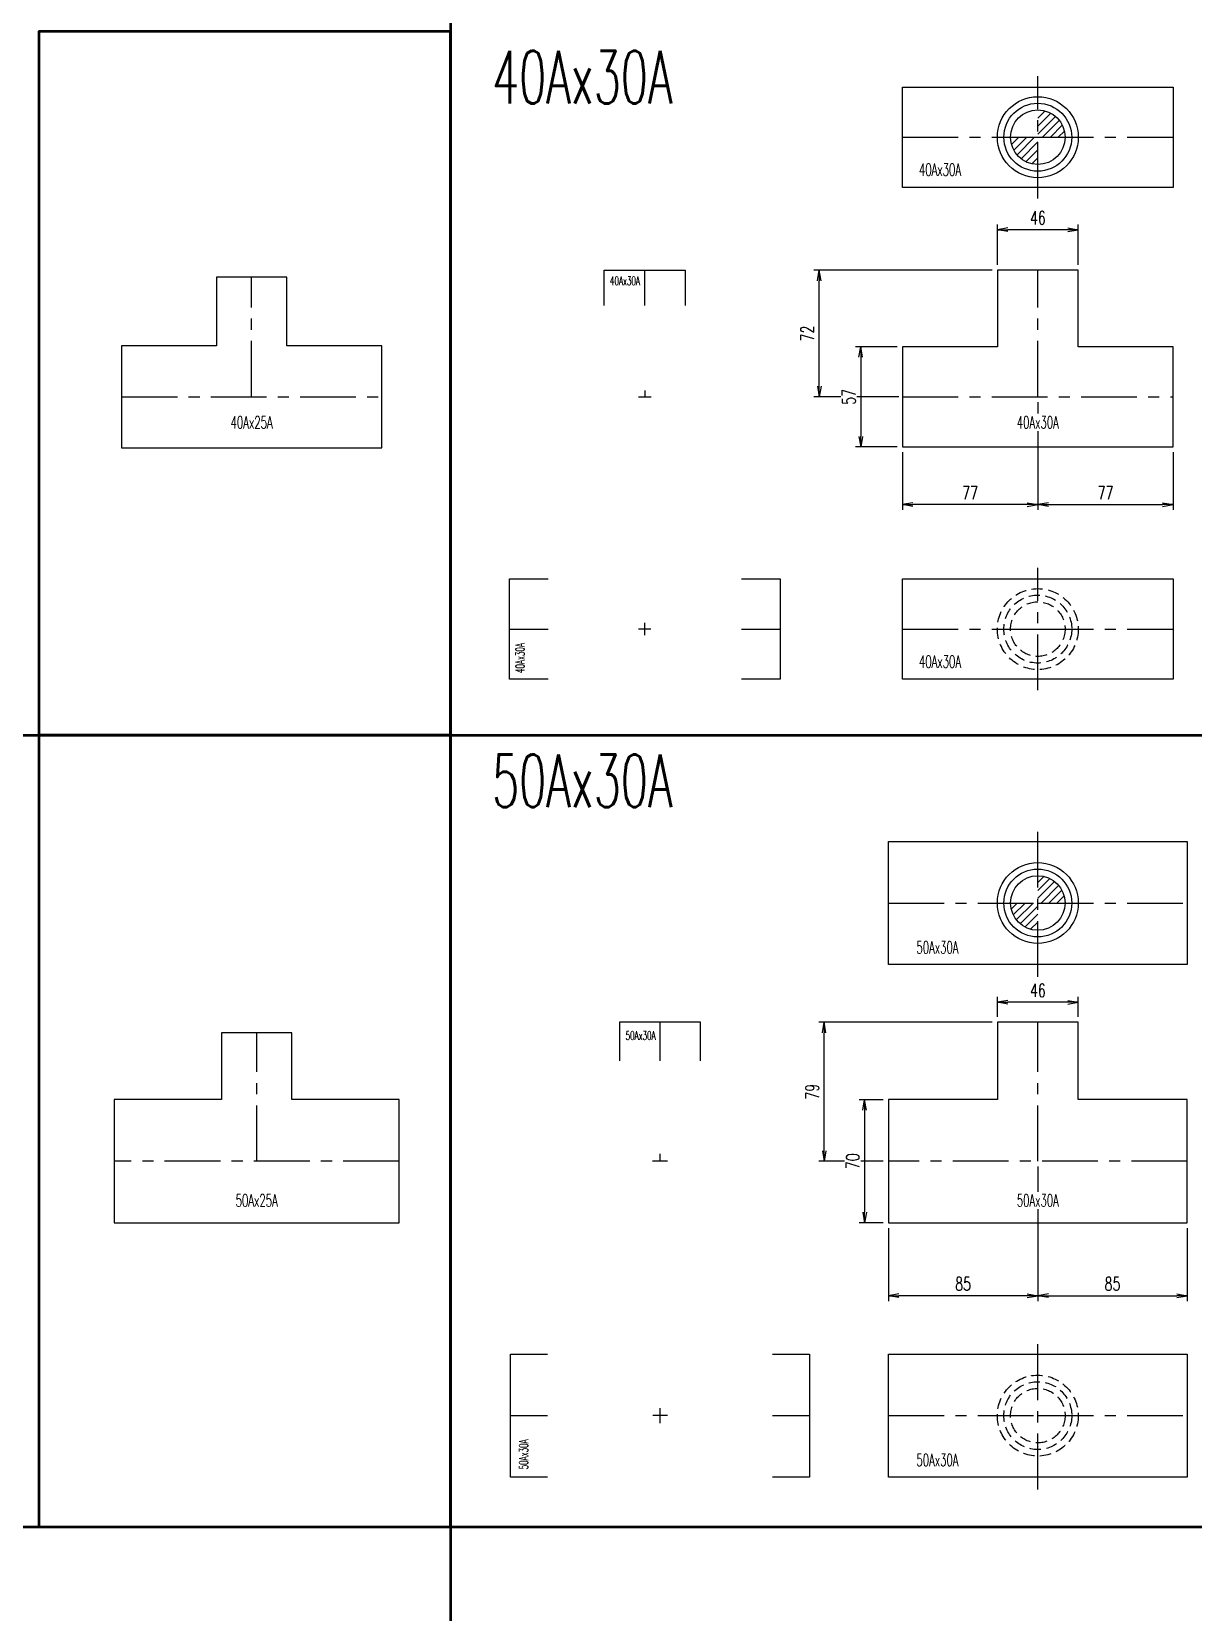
# Model space of a CAD drawing. Header units: millimetres. Extents: x 1711 to 90196, y -23291 to 8516.
# Drawn here: x 27251 to 27911, y -1001 to -102 of the extents above; entities that cross this region are included whole.
import ezdxf

# ---------------------------------------------------------------- set-up
doc = ezdxf.new("R2010")
doc.units = ezdxf.units.MM
doc.header["$PDMODE"] = 35
doc.linetypes.add('CENTER', pattern=[50.8, 31.75, -6.35, 6.35, -6.35])
doc.linetypes.add('HIDDEN', pattern=[9.525, 6.35, -3.175])
doc.layers.add('line', color=153, linetype='Continuous', lineweight=50)
for name, color, linetype in [('寸法', 2, 'Continuous'), ('配管-CVP', 4, 'Continuous'), ('＃配管（PVC)', 21, 'Continuous')]:
    doc.layers.add(name, color=color, linetype=linetype)
doc.styles.add('kpk', font='romans.shx', dxfattribs={"width": 0.7, "bigfont": 'extfont2.shx'})
doc.styles.get("Standard").update_dxf_attribs({"font": 'romans.shx', "bigfont": 'extfont.shx'})
doc.dimstyles.new('KPK-3', dxfattribs={"dimscale": 3, "dimtxt": 2.5, "dimasz": 2, "dimexe": 1, "dimexo": 1, "dimgap": 1, "dimtad": 3, "dimdec": 1, "dimdsep": 46, "dimtxsty": 'kpk', "dimblk": 'OPEN', "dimcen": 2.5, "dimclrd": 2, "dimclre": 2, "dimclrt": 4, "dimadec": 1, "dimazin": 2, "dimtfac": 1, "dimtdec": 1, "dimtmove": 0, "dimatfit": 2, "dimldrblk": 'OPEN', "dimfxl": 0, "dimlwd": -1, "dimlwe": -1, "dimarcsym": 0})

# ---------------------------------------------------------------- blocks, each defined once
blk = doc.blocks.new('_Open')
at = {"color": 0, "linetype": 'ByBlock', "lineweight": -2}
for p, q in [((-1, 0.17), (0, 0)), ((-1, -0.17), (0, 0)), ((0, 0), (-1, 0))]:
    blk.add_line(p, q, dxfattribs=at)
blk = doc.blocks.new('*D2831')
at = {"layer": 'Defpoints', "color": 0, "transparency": 16777216}
for p in [(27822.85, -310.05), (27745.85, -338.55), (27745.85, -371.34)]:
    blk.add_point(p, dxfattribs=at)
at = {"layer": '寸法', "color": 2, "transparency": 16777216}
for p, q in [((27822.85, -313.05), (27822.85, -374.34)), ((27745.85, -341.55), (27745.85, -374.34)), ((27816.85, -371.34), (27751.85, -371.34))]:
    blk.add_line(p, q, dxfattribs=at)
at = {"layer": '寸法', "color": 2, "transparency": 16777216, "xscale": 6, "yscale": 6, "zscale": 6, "rotation": 180}
blk.add_blockref('_Open', (27745.85, -371.34), dxfattribs=at)
at = {"layer": '寸法', "color": 2, "transparency": 16777216, "xscale": 6, "yscale": 6, "zscale": 6}
blk.add_blockref('_Open', (27822.85, -371.34), dxfattribs=at)
at = {"layer": '寸法', "color": 4, "transparency": 16777216, "insert": (27784.35, -364.59), "char_height": 7.5, "attachment_point": 5, "style": 'kpk', "bg_fill": 3, "box_fill_scale": 1.1, "bg_fill_color": 256, "bg_fill_true_color": 13158600, "bg_fill_transparency": 0}
blk.add_mtext('77', dxfattribs=at)
blk = doc.blocks.new('*D2832')
at = {"layer": 'Defpoints', "color": 0, "transparency": 16777216}
for p in [(27822.85, -310.05), (27899.85, -338.55), (27899.85, -371.34)]:
    blk.add_point(p, dxfattribs=at)
at = {"layer": '寸法', "color": 2, "transparency": 16777216}
for p, q in [((27822.85, -313.05), (27822.85, -374.34)), ((27899.85, -341.55), (27899.85, -374.34)), ((27828.85, -371.34), (27893.85, -371.34))]:
    blk.add_line(p, q, dxfattribs=at)
at = {"layer": '寸法', "color": 2, "transparency": 16777216, "xscale": 6, "yscale": 6, "zscale": 6, "rotation": 180}
blk.add_blockref('_Open', (27822.85, -371.34), dxfattribs=at)
at = {"layer": '寸法', "color": 2, "transparency": 16777216, "xscale": 6, "yscale": 6, "zscale": 6}
blk.add_blockref('_Open', (27899.85, -371.34), dxfattribs=at)
at = {"layer": '寸法', "color": 4, "transparency": 16777216, "insert": (27861.35, -364.59), "char_height": 7.5, "attachment_point": 5, "style": 'kpk', "bg_fill": 3, "box_fill_scale": 1.1, "bg_fill_color": 256, "bg_fill_true_color": 13158600, "bg_fill_transparency": 0}
blk.add_mtext('77', dxfattribs=at)
blk = doc.blocks.new('*D2833')
at = {"layer": 'Defpoints', "color": 0, "transparency": 16777216}
for p in [(27698.54, -238.05), (27799.85, -238.05), (27746.85, -310.05)]:
    blk.add_point(p, dxfattribs=at)
at = {"layer": '寸法', "color": 2, "transparency": 16777216}
for p, q in [((27796.85, -238.05), (27695.54, -238.05)), ((27698.54, -304.05), (27698.54, -244.05)), ((27743.85, -310.05), (27695.54, -310.05))]:
    blk.add_line(p, q, dxfattribs=at)
at = {"layer": '寸法', "color": 2, "transparency": 16777216, "xscale": 6, "yscale": 6, "zscale": 6}
for p, rotation in [((27698.54, -238.05), 90), ((27698.54, -310.05), 270)]:
    blk.add_blockref('_Open', p, dxfattribs=dict(at, rotation=rotation))
at = {"layer": '寸法', "color": 4, "transparency": 16777216, "insert": (27691.79, -274.05), "char_height": 7.5, "attachment_point": 5, "rotation": 90, "style": 'kpk', "bg_fill": 3, "box_fill_scale": 1.1, "bg_fill_color": 256, "bg_fill_true_color": 13158600, "bg_fill_transparency": 0}
blk.add_mtext('72', dxfattribs=at)
blk = doc.blocks.new('*D2834')
at = {"layer": 'Defpoints', "color": 0, "transparency": 16777216}
for p in [(27822.85, -744.63), (27737.85, -779.63), (27737.85, -821.09)]:
    blk.add_point(p, dxfattribs=at)
at = {"layer": '寸法', "color": 2, "transparency": 16777216}
for p, q in [((27822.85, -747.63), (27822.85, -824.09)), ((27737.85, -782.63), (27737.85, -824.09)), ((27816.85, -821.09), (27743.85, -821.09))]:
    blk.add_line(p, q, dxfattribs=at)
at = {"layer": '寸法', "color": 2, "transparency": 16777216, "xscale": 6, "yscale": 6, "zscale": 6, "rotation": 180}
blk.add_blockref('_Open', (27737.85, -821.09), dxfattribs=at)
at = {"layer": '寸法', "color": 2, "transparency": 16777216, "xscale": 6, "yscale": 6, "zscale": 6}
blk.add_blockref('_Open', (27822.85, -821.09), dxfattribs=at)
at = {"layer": '寸法', "color": 4, "transparency": 16777216, "insert": (27780.35, -814.34), "char_height": 7.5, "attachment_point": 5, "style": 'kpk', "bg_fill": 3, "box_fill_scale": 1.1, "bg_fill_color": 256, "bg_fill_true_color": 13158600, "bg_fill_transparency": 0}
blk.add_mtext('85', dxfattribs=at)
blk = doc.blocks.new('*D2835')
at = {"layer": 'Defpoints', "color": 0, "transparency": 16777216}
for p in [(27822.85, -744.63), (27907.85, -779.63), (27907.85, -821.09)]:
    blk.add_point(p, dxfattribs=at)
at = {"layer": '寸法', "color": 2, "transparency": 16777216}
for p, q in [((27822.85, -747.63), (27822.85, -824.09)), ((27907.85, -782.63), (27907.85, -824.09)), ((27828.85, -821.09), (27901.85, -821.09))]:
    blk.add_line(p, q, dxfattribs=at)
at = {"layer": '寸法', "color": 2, "transparency": 16777216, "xscale": 6, "yscale": 6, "zscale": 6, "rotation": 180}
blk.add_blockref('_Open', (27822.85, -821.09), dxfattribs=at)
at = {"layer": '寸法', "color": 2, "transparency": 16777216, "xscale": 6, "yscale": 6, "zscale": 6}
blk.add_blockref('_Open', (27907.85, -821.09), dxfattribs=at)
at = {"layer": '寸法', "color": 4, "transparency": 16777216, "insert": (27865.35, -814.34), "char_height": 7.5, "attachment_point": 5, "style": 'kpk', "bg_fill": 3, "box_fill_scale": 1.1, "bg_fill_color": 256, "bg_fill_true_color": 13158600, "bg_fill_transparency": 0}
blk.add_mtext('85', dxfattribs=at)
blk = doc.blocks.new('*D2836')
at = {"layer": 'Defpoints', "color": 0, "transparency": 16777216}
for p in [(27701.33, -665.63), (27799.85, -665.63), (27737.85, -744.63)]:
    blk.add_point(p, dxfattribs=at)
at = {"layer": '寸法', "color": 2, "transparency": 16777216}
for p, q in [((27796.85, -665.63), (27698.33, -665.63)), ((27701.33, -738.63), (27701.33, -671.63)), ((27734.85, -744.63), (27698.33, -744.63))]:
    blk.add_line(p, q, dxfattribs=at)
at = {"layer": '寸法', "color": 2, "transparency": 16777216, "xscale": 6, "yscale": 6, "zscale": 6}
for p, rotation in [((27701.33, -665.63), 90), ((27701.33, -744.63), 270)]:
    blk.add_blockref('_Open', p, dxfattribs=dict(at, rotation=rotation))
at = {"layer": '寸法', "color": 4, "transparency": 16777216, "insert": (27694.58, -705.13), "char_height": 7.5, "attachment_point": 5, "rotation": 90, "style": 'kpk', "bg_fill": 3, "box_fill_scale": 1.1, "bg_fill_color": 256, "bg_fill_true_color": 13158600, "bg_fill_transparency": 0}
blk.add_mtext('79', dxfattribs=at)
blk = doc.blocks.new('40A-x25A-RT-正面')
at = {"layer": '＃配管（PVC)', "color": 2, "linetype": 'CENTER'}
for p, q in [((0, 0), (0, 68)), ((-74, 0), (74, 0))]:
    blk.add_line(p, q, dxfattribs=at)
at = {"layer": '＃配管（PVC)', "color": 0, "linetype": 'ByBlock'}
blk.add_lwpolyline([(74, -29), (74, 29), (20, 29), (20, 68), (-20, 68), (-20, 29), (-74, 29), (-74, -29)], close=True, dxfattribs=at)
at = {"layer": 'Defpoints', "color": 6, "linetype": 'ByBlock', "insert": (0, -14.55), "char_height": 7, "attachment_point": 5, "style": 'kpk', "bg_fill": 3, "box_fill_scale": 1.2, "bg_fill_color": 256, "bg_fill_transparency": 0}
blk.add_mtext('{\\W0.6;40Ax25A}', dxfattribs=at)
blk = doc.blocks.new('40Ax25A-RT')
at = {"color": 0}
blk.add_blockref('40A-x25A-RT-正面', (0, 0), dxfattribs=at)
blk = doc.blocks.new('40Ax30A-RT-下面')
at = {"layer": '＃配管（PVC)', "color": 2, "linetype": 'CENTER'}
blk.add_line((0, -34.8), (0, 34.8), dxfattribs=at)
at = {"layer": '＃配管（PVC)', "color": 0, "linetype": 'ByBlock'}
blk.add_lwpolyline([(-77, -28.5), (-77, 28.5), (77, 28.5), (77, -28.5)], close=True, dxfattribs=at)
at = {"layer": '＃配管（PVC)', "color": 2, "linetype": 'CENTER'}
blk.add_lwpolyline([(-77, 0), (0, 0), (77, 0)], dxfattribs=at)
at = {"layer": '＃配管（PVC)', "color": 252, "linetype": 'HIDDEN'}
for radius in [23, 19.3, 15.5]:
    blk.add_circle((0, 0), radius, dxfattribs=at)
at = {"layer": 'Defpoints', "color": 6, "linetype": 'ByBlock', "insert": (-55.61, -18.46), "char_height": 7, "attachment_point": 5, "style": 'kpk', "bg_fill": 3, "box_fill_scale": 1.2, "bg_fill_color": 256, "bg_fill_transparency": 0}
blk.add_mtext('{\\W0.6;40Ax30A}', dxfattribs=at)
blk = doc.blocks.new('50Ax25A-RT-正面')
at = {"layer": '＃配管（PVC)', "color": 2, "linetype": 'CENTER'}
for p, q in [((0, 0), (0, 73)), ((81, 0), (-81, 0))]:
    blk.add_line(p, q, dxfattribs=at)
at = {"layer": '＃配管（PVC)', "color": 0, "linetype": 'ByBlock'}
blk.add_lwpolyline([(81, -35), (81, 35), (20, 35), (20, 73), (-20, 73), (-20, 35), (-81, 35), (-81, -35)], close=True, dxfattribs=at)
at = {"layer": 'Defpoints', "color": 6, "linetype": 'ByBlock', "insert": (0, -22.31), "char_height": 7, "attachment_point": 5, "style": 'kpk', "bg_fill": 3, "box_fill_scale": 1.2, "bg_fill_color": 256, "bg_fill_transparency": 0}
blk.add_mtext('{\\W0.6;50Ax25A}', dxfattribs=at)
blk = doc.blocks.new('50Ax25A-RT')
at = {"color": 0}
blk.add_blockref('50Ax25A-RT-正面', (0, 0), dxfattribs=at)
blk = doc.blocks.new('40Ax30A-RT-上面')
at = {"layer": '＃配管（PVC)'}
h = blk.add_hatch(dxfattribs=at)
h.set_pattern_fill('ANSI31', color=252)
h.set_pattern_definition([(45, (-27199.323, 162.4735), (-2.24506403, 2.24506403), [])])
h.paths.add_polyline_path([(0, 0), (15.5, 0, 0.414214), (0, 15.5)])
h.paths.add_polyline_path([(-15.5, 0, 0.414214), (0, -15.5), (0, 0)])
at = {"layer": '＃配管（PVC)', "color": 2, "linetype": 'CENTER'}
blk.add_line((0, -34.8), (0, 34.8), dxfattribs=at)
at = {"layer": '＃配管（PVC)', "color": 0, "linetype": 'ByBlock'}
blk.add_lwpolyline([(-77, -28.5), (-77, 28.5), (77, 28.5), (77, -28.5)], close=True, dxfattribs=at)
at = {"layer": '＃配管（PVC)', "color": 2, "linetype": 'CENTER'}
blk.add_lwpolyline([(-77, 0), (0, 0), (77, 0)], dxfattribs=at)
at = {"layer": '＃配管（PVC)', "color": 0, "linetype": 'ByBlock'}
for radius in [23, 19.3, 15.5]:
    blk.add_circle((0, 0), radius, dxfattribs=at)
at = {"layer": 'Defpoints', "color": 6, "linetype": 'ByBlock', "insert": (-55.61, -18.46), "char_height": 7, "attachment_point": 5, "style": 'kpk', "bg_fill": 3, "box_fill_scale": 1.2, "bg_fill_color": 256, "bg_fill_transparency": 0}
blk.add_mtext('{\\W0.6;40Ax30A}', dxfattribs=at)
blk = doc.blocks.new('40Ax30A-RT-正面')
at = {"layer": '＃配管（PVC)', "color": 2, "linetype": 'CENTER'}
for p, q in [((0, 0), (0, 72)), ((-77, 0), (77, 0))]:
    blk.add_line(p, q, dxfattribs=at)
at = {"layer": '＃配管（PVC)', "color": 0, "linetype": 'ByBlock'}
blk.add_lwpolyline([(77, -28.5), (77, 28.5), (23, 28.5), (23, 72), (-23, 72), (-23, 28.5), (-77, 28.5), (-77, -28.5)], close=True, dxfattribs=at)
at = {"layer": 'Defpoints', "color": 6, "linetype": 'ByBlock', "insert": (0, -14.55), "char_height": 7, "attachment_point": 5, "style": 'kpk', "bg_fill": 3, "box_fill_scale": 1.2, "bg_fill_color": 256, "bg_fill_transparency": 0}
blk.add_mtext('{\\W0.6;40Ax30A}', dxfattribs=at)
blk = doc.blocks.new('*U1311')
at = {"layer": '＃配管（PVC)', "color": 2, "linetype": 'CENTER'}
for p, q in [((-3.6, 0), (3.6, 0)), ((0, 3.6), (0, 0))]:
    blk.add_line(p, q, dxfattribs=at)
at = {"layer": '＃配管（PVC)', "color": 0, "linetype": 'ByBlock'}
blk.add_lwpolyline([(-23, 52), (-23, 72), (23, 72), (23, 52)], dxfattribs=at)
at = {"layer": 'Defpoints', "color": 6, "linetype": 'ByBlock', "insert": (-11.25, 65.92), "char_height": 5, "attachment_point": 5, "style": 'kpk', "bg_fill": 3, "box_fill_scale": 1.2, "bg_fill_color": 256, "bg_fill_transparency": 0}
blk.add_mtext('{\\W0.6;40Ax30A}', dxfattribs=at)
at = {"layer": '＃配管（PVC)', "color": 2, "linetype": 'CENTER'}
blk.add_line((0, 52), (0, 72), dxfattribs=at)
blk = doc.blocks.new('*U1312')
at = {"layer": '＃配管（PVC)', "color": 2, "linetype": 'CENTER'}
for p, q in [((3.48, 0), (-3.48, 0)), ((0, -3.48), (0, 3.48))]:
    blk.add_line(p, q, dxfattribs=at)
at = {"layer": '＃配管（PVC)', "color": 0, "linetype": 'ByBlock'}
for points in [[(-55, -28.5), (-77, -28.5), (-77, 28.5), (-55, 28.5)], [(55, 28.5), (77, 28.5), (77, -28.5), (55, -28.5)]]:
    blk.add_lwpolyline(points, dxfattribs=at)
at = {"layer": '＃配管（PVC)', "color": 2, "linetype": 'CENTER'}
for points in [[(-77, 0), (-55, 0)], [(55, 0), (77, 0)]]:
    blk.add_lwpolyline(points, dxfattribs=at)
at = {"layer": 'Defpoints', "color": 6, "linetype": 'ByBlock', "insert": (-70.97, -16.47), "char_height": 5, "attachment_point": 5, "rotation": 90, "style": 'kpk', "bg_fill": 3, "box_fill_scale": 1.2, "bg_fill_color": 256, "bg_fill_transparency": 0}
blk.add_mtext('{\\W0.6;40Ax30A}', dxfattribs=at)
blk = doc.blocks.new('50Ax30A-RT-上面')
at = {"layer": '＃配管（PVC)'}
h = blk.add_hatch(dxfattribs=at)
h.set_pattern_fill('ANSI31', color=252)
h.paths.add_polyline_path([(15.5, 0, 0.414214), (0, 15.5), (0, 0)])
h.paths.add_polyline_path([(0, -15.5), (0, 0), (-15.5, 0, 0.414214)])
at = {"layer": '＃配管（PVC)', "color": 2, "linetype": 'CENTER'}
blk.add_line((0, -42), (0, 42), dxfattribs=at)
at = {"layer": '＃配管（PVC)', "color": 0, "linetype": 'ByBlock'}
blk.add_lwpolyline([(-85, -35), (-85, 35), (85, 35), (85, -35)], close=True, dxfattribs=at)
at = {"layer": '＃配管（PVC)', "color": 2, "linetype": 'CENTER'}
blk.add_lwpolyline([(-85, 0), (0, 0), (85, 0)], dxfattribs=at)
at = {"layer": '＃配管（PVC)', "color": 0, "linetype": 'ByBlock'}
for radius in [23, 19.3, 15.5]:
    blk.add_circle((0, 0), radius, dxfattribs=at)
at = {"layer": 'Defpoints', "color": 6, "linetype": 'ByBlock', "insert": (-57.07, -25.27), "char_height": 7, "attachment_point": 5, "style": 'kpk', "bg_fill": 3, "box_fill_scale": 1.2, "bg_fill_color": 256, "bg_fill_transparency": 0}
blk.add_mtext('{\\W0.6;50Ax30A}', dxfattribs=at)
blk = doc.blocks.new('50Ax30A-RT-正面')
at = {"layer": '＃配管（PVC)', "color": 2, "linetype": 'CENTER'}
for p, q in [((0, 0), (0, 79)), ((85, 0), (-85, 0))]:
    blk.add_line(p, q, dxfattribs=at)
at = {"layer": '＃配管（PVC)', "color": 0, "linetype": 'ByBlock'}
blk.add_lwpolyline([(85, -35), (85, 35), (23, 35), (23, 79), (-23, 79), (-23, 35), (-85, 35), (-85, -35)], close=True, dxfattribs=at)
at = {"layer": 'Defpoints', "color": 6, "linetype": 'ByBlock', "insert": (0, -22.31), "char_height": 7, "attachment_point": 5, "style": 'kpk', "bg_fill": 3, "box_fill_scale": 1.2, "bg_fill_color": 256, "bg_fill_transparency": 0}
blk.add_mtext('{\\W0.6;50Ax30A}', dxfattribs=at)
blk = doc.blocks.new('50Ax30A-RT-下面')
at = {"layer": '＃配管（PVC)', "color": 2, "linetype": 'CENTER'}
blk.add_line((0, -42), (0, 42), dxfattribs=at)
at = {"layer": '＃配管（PVC)', "color": 0, "linetype": 'ByBlock'}
blk.add_lwpolyline([(-85, -35), (-85, 35), (85, 35), (85, -35)], close=True, dxfattribs=at)
at = {"layer": '＃配管（PVC)', "color": 2, "linetype": 'CENTER'}
blk.add_lwpolyline([(-85, 0), (0, 0), (85, 0)], dxfattribs=at)
at = {"layer": '＃配管（PVC)', "color": 252, "linetype": 'HIDDEN'}
for radius in [23, 19.3, 15.5]:
    blk.add_circle((0, 0), radius, dxfattribs=at)
at = {"layer": 'Defpoints', "color": 6, "linetype": 'ByBlock', "insert": (-57.07, -25.27), "char_height": 7, "attachment_point": 5, "style": 'kpk', "bg_fill": 3, "box_fill_scale": 1.2, "bg_fill_color": 256, "bg_fill_transparency": 0}
blk.add_mtext('{\\W0.6;50Ax30A}', dxfattribs=at)
blk = doc.blocks.new('50Ax30A-RT-半（30A）')
at = {"layer": '＃配管（PVC)', "color": 2, "linetype": 'CENTER'}
for p, q in [((4.29, 0), (-4.29, 0)), ((0, 0), (0, 4.29))]:
    blk.add_line(p, q, dxfattribs=at)
at = {"layer": '＃配管（PVC)', "color": 0, "linetype": 'ByBlock'}
blk.add_lwpolyline([(23, 57), (23, 79), (-23, 79), (-23, 57)], dxfattribs=at)
at = {"layer": 'Defpoints', "color": 6, "linetype": 'ByBlock', "insert": (-11.08, 71.46), "char_height": 5, "attachment_point": 5, "style": 'kpk', "bg_fill": 3, "box_fill_scale": 1.2, "bg_fill_color": 256, "bg_fill_transparency": 0}
blk.add_mtext('{\\W0.6;50Ax30A}', dxfattribs=at)
at = {"layer": '＃配管（PVC)', "color": 2, "linetype": 'CENTER'}
blk.add_line((0, 57), (0, 79), dxfattribs=at)
blk = doc.blocks.new('50Ax30A-RT-半（正面）')
at = {"layer": '＃配管（PVC)', "color": 2, "linetype": 'CENTER'}
for p, q in [((4.2, 0), (-4.2, 0)), ((0, -4.2), (0, 4.2))]:
    blk.add_line(p, q, dxfattribs=at)
at = {"layer": '＃配管（PVC)', "color": 0, "linetype": 'ByBlock'}
for points in [[(-64, -35), (-85, -35), (-85, 35), (-64, 35)], [(64, 35), (85, 35), (85, -35), (64, -35)]]:
    blk.add_lwpolyline(points, dxfattribs=at)
at = {"layer": '＃配管（PVC)', "color": 2, "linetype": 'CENTER'}
for points in [[(-85, 0), (-64, 0)], [(64, 0), (85, 0)]]:
    blk.add_lwpolyline(points, dxfattribs=at)
at = {"layer": 'Defpoints', "color": 6, "linetype": 'ByBlock', "insert": (-77.59, -22.04), "char_height": 5, "attachment_point": 5, "rotation": 90, "style": 'kpk', "bg_fill": 3, "box_fill_scale": 1.2, "bg_fill_color": 256, "bg_fill_transparency": 0}
blk.add_mtext('{\\W0.6;50Ax30A}', dxfattribs=at)
blk = doc.blocks.new('A$C6aa1e4fd')
at = {"layer": 'line'}
for p, q in [((5871.72, -100), (5871.72, -8135.92)), ((60, -2110), (17081.22, -2110)), ((60, -2560), (17081.22, -2560))]:
    blk.add_line(p, q, dxfattribs=at)
for points in [[(5871.72, -1710), (5637.52, -1710), (5637.52, -2110), (5871.72, -2110)], [(5871.72, -2110), (5637.52, -2110), (5637.52, -2560), (5871.72, -2560)]]:
    blk.add_lwpolyline(points, close=True, dxfattribs=at)
at = {"layer": 'line', "char_height": 30, "attachment_point": 4}
for s, insert in [('{\\W0.6;40Ax30A}', (5895.27, -1735.88)), ('{\\W0.6;50Ax30A}', (5895.27, -2135.88))]:
    blk.add_mtext(s, dxfattribs=dict(at, insert=insert))
blk = doc.blocks.new('*D3239')
at = {"layer": 'Defpoints', "color": 0, "linetype": 'ByBlock', "transparency": 16777216}
for p in [(27745.85, -281.55), (27722.17, -338.55), (27745.85, -338.55)]:
    blk.add_point(p, dxfattribs=at)
at = {"layer": '寸法', "color": 2, "transparency": 16777216}
for p, q in [((27742.85, -281.55), (27719.17, -281.55)), ((27722.17, -287.55), (27722.17, -332.55)), ((27742.85, -338.55), (27719.17, -338.55))]:
    blk.add_line(p, q, dxfattribs=at)
at = {"layer": '寸法', "color": 2, "linetype": 'ByBlock', "transparency": 16777216, "xscale": 6, "yscale": 6, "zscale": 6}
for p, rotation in [((27722.17, -281.55), 90), ((27722.17, -338.55), 270)]:
    blk.add_blockref('_Open', p, dxfattribs=dict(at, rotation=rotation))
at = {"layer": '寸法', "color": 4, "linetype": 'ByBlock', "transparency": 16777216, "insert": (27715.42, -310.05), "char_height": 7.5, "attachment_point": 5, "rotation": 90, "style": 'kpk', "bg_fill": 3, "box_fill_scale": 1.1, "bg_fill_color": 256, "bg_fill_true_color": 13158600, "bg_fill_transparency": 0}
blk.add_mtext('57', dxfattribs=at)
blk = doc.blocks.new('*D3240')
at = {"layer": 'Defpoints', "color": 0, "linetype": 'ByBlock', "transparency": 16777216}
for p in [(27799.85, -215.07), (27799.85, -238.05), (27845.85, -238.05)]:
    blk.add_point(p, dxfattribs=at)
at = {"layer": '寸法', "color": 2, "transparency": 16777216}
for p, q in [((27799.85, -235.05), (27799.85, -212.07)), ((27839.85, -215.07), (27805.85, -215.07)), ((27845.85, -235.05), (27845.85, -212.07))]:
    blk.add_line(p, q, dxfattribs=at)
at = {"layer": '寸法', "color": 2, "linetype": 'ByBlock', "transparency": 16777216, "xscale": 6, "yscale": 6, "zscale": 6, "rotation": 180}
blk.add_blockref('_Open', (27799.85, -215.07), dxfattribs=at)
at = {"layer": '寸法', "color": 2, "linetype": 'ByBlock', "transparency": 16777216, "xscale": 6, "yscale": 6, "zscale": 6}
blk.add_blockref('_Open', (27845.85, -215.07), dxfattribs=at)
at = {"layer": '寸法', "color": 4, "linetype": 'ByBlock', "transparency": 16777216, "insert": (27822.85, -208.32), "char_height": 7.5, "attachment_point": 5, "style": 'kpk', "bg_fill": 3, "box_fill_scale": 1.1, "bg_fill_color": 256, "bg_fill_true_color": 13158600, "bg_fill_transparency": 0}
blk.add_mtext('46', dxfattribs=at)
blk = doc.blocks.new('*D3249')
at = {"layer": 'Defpoints', "color": 0, "linetype": 'ByBlock', "transparency": 16777216}
for p in [(27737.85, -709.63), (27724.33, -779.63), (27737.85, -779.63)]:
    blk.add_point(p, dxfattribs=at)
at = {"layer": '寸法', "color": 2, "transparency": 16777216}
for p, q in [((27734.85, -709.63), (27721.33, -709.63)), ((27724.33, -715.63), (27724.33, -773.63)), ((27734.85, -779.63), (27721.33, -779.63))]:
    blk.add_line(p, q, dxfattribs=at)
at = {"layer": '寸法', "color": 2, "linetype": 'ByBlock', "transparency": 16777216, "xscale": 6, "yscale": 6, "zscale": 6}
for p, rotation in [((27724.33, -709.63), 90), ((27724.33, -779.63), 270)]:
    blk.add_blockref('_Open', p, dxfattribs=dict(at, rotation=rotation))
at = {"layer": '寸法', "color": 4, "linetype": 'ByBlock', "transparency": 16777216, "insert": (27717.58, -744.63), "char_height": 7.5, "attachment_point": 5, "rotation": 90, "style": 'kpk', "bg_fill": 3, "box_fill_scale": 1.1, "bg_fill_color": 256, "bg_fill_true_color": 13158600, "bg_fill_transparency": 0}
blk.add_mtext('70', dxfattribs=at)
blk = doc.blocks.new('*D3250')
at = {"layer": 'Defpoints', "color": 0, "linetype": 'ByBlock', "transparency": 16777216}
for p in [(27799.85, -654.25), (27799.85, -665.63), (27845.85, -665.63)]:
    blk.add_point(p, dxfattribs=at)
at = {"layer": '寸法', "color": 2, "transparency": 16777216}
for p, q in [((27799.85, -662.63), (27799.85, -651.25)), ((27839.85, -654.25), (27805.85, -654.25)), ((27845.85, -662.63), (27845.85, -651.25))]:
    blk.add_line(p, q, dxfattribs=at)
at = {"layer": '寸法', "color": 2, "linetype": 'ByBlock', "transparency": 16777216, "xscale": 6, "yscale": 6, "zscale": 6, "rotation": 180}
blk.add_blockref('_Open', (27799.85, -654.25), dxfattribs=at)
at = {"layer": '寸法', "color": 2, "linetype": 'ByBlock', "transparency": 16777216, "xscale": 6, "yscale": 6, "zscale": 6}
blk.add_blockref('_Open', (27845.85, -654.25), dxfattribs=at)
at = {"layer": '寸法', "color": 4, "linetype": 'ByBlock', "transparency": 16777216, "insert": (27822.85, -647.5), "char_height": 7.5, "attachment_point": 5, "style": 'kpk', "bg_fill": 3, "box_fill_scale": 1.1, "bg_fill_color": 256, "bg_fill_true_color": 13158600, "bg_fill_transparency": 0}
blk.add_mtext('46', dxfattribs=at)

msp = doc.modelspace()

# ---------------------------------------------------------------- block references
at = {"layer": '配管-CVP'}
for name, p in [('40Ax30A-RT-上面', (27822.8521, -162.4735)), ('40Ax25A-RT', (27375.7061, -310.0487)), ('*U1311', (27599.3082, -310.0487)), ('40Ax30A-RT-下面', (27822.8521, -442.1117)), ('*U1312', (27599.3082, -442.1117)), ('50Ax30A-RT-上面', (27822.8521, -597.8366)), ('50Ax25A-RT', (27378.5932, -744.6261)), ('50Ax30A-RT-半（30A）', (27608.008, -744.6261)), ('50Ax30A-RT-下面', (27822.8521, -889.2565)), ('50Ax30A-RT-半（正面）', (27608.008, -889.2565))]:
    msp.add_blockref(name, p, dxfattribs=at)

# ---------------------------------------------------------------- dimensions: what is measured, and where the dimension line sits
at = {"layer": '寸法'}
for base, p1, p2, picture, middle in [((27745.8521, -371.3382), (27822.8521, -310.0487), (27745.8521, -338.5487), '*D2831', (27784.3521, -364.5882)), ((27737.8521, -821.0897), (27822.8521, -744.6261), (27737.8521, -779.6261), '*D2834', (27780.3521, -814.3397))]:
    dim = msp.add_linear_dim(base=base, p1=p1, p2=p2, dimstyle='KPK-3', dxfattribs=at)
    dim.commit()
    dim.dimension.update_dxf_attribs({"geometry": picture, "text_midpoint": middle})

# ---------------------------------------------------------------- next in the draw order: dimensions: what is measured, and where the dimension line sits
for base, p1, p2, picture, middle in [((27698.5381, -238.0487), (27746.8521, -310.0487), (27799.8521, -238.0487), '*D2833', (27691.7881, -274.0487)), ((27701.3288, -665.6261), (27737.8521, -744.6261), (27799.8521, -665.6261), '*D2836', (27694.5788, -705.1261))]:
    dim = msp.add_linear_dim(base=base, p1=p1, p2=p2, angle=90, dimstyle='KPK-3', dxfattribs=at)
    dim.commit()
    dim.dimension.update_dxf_attribs({"geometry": picture, "text_midpoint": middle})
for base, p1, p2, picture, middle in [((27899.8521, -371.3382), (27822.8521, -310.0487), (27899.8521, -338.5487), '*D2832', (27861.3521, -364.5882)), ((27907.8521, -821.0897), (27822.8521, -744.6261), (27907.8521, -779.6261), '*D2835', (27865.3521, -814.3397))]:
    dim = msp.add_linear_dim(base=base, p1=p1, p2=p2, dimstyle='KPK-3', dxfattribs=at)
    dim.commit()
    dim.dimension.update_dxf_attribs({"geometry": picture, "text_midpoint": middle})

# ---------------------------------------------------------------- next in the draw order: block references
at = {"layer": '配管-CVP'}
for name, p in [('40Ax30A-RT-正面', (27822.8521, -310.0487)), ('50Ax30A-RT-正面', (27822.8521, -744.6261))]:
    msp.add_blockref(name, p, dxfattribs=at)

# ---------------------------------------------------------------- next in the draw order: block references
at = {"layer": 'line', "linetype": 'ByBlock'}
msp.add_blockref('A$C6aa1e4fd', (21617.1739, 1607.5677), dxfattribs=at)

# ---------------------------------------------------------------- next in the draw order: dimensions: what is measured, and where the dimension line sits
at = {"layer": '寸法', "linetype": 'ByBlock'}
for base, p1, p2, picture, middle in [((27799.8521, -215.0743), (27845.8521, -238.0487), (27799.8521, -238.0487), '*D3240', (27822.8521, -208.3243)), ((27799.8521, -654.2496), (27845.8521, -665.6261), (27799.8521, -665.6261), '*D3250', (27822.8521, -647.4996))]:
    dim = msp.add_linear_dim(base=base, p1=p1, p2=p2, dimstyle='KPK-3', dxfattribs=at)
    dim.commit()
    dim.dimension.update_dxf_attribs({"geometry": picture, "text_midpoint": middle})
for base, p1, p2, picture, middle in [((27722.1665, -338.5487), (27745.8521, -281.5487), (27745.8521, -338.5487), '*D3239', (27715.4165, -310.0487)), ((27724.3294, -779.6261), (27737.8521, -709.6261), (27737.8521, -779.6261), '*D3249', (27717.5794, -744.6261))]:
    dim = msp.add_linear_dim(base=base, p1=p1, p2=p2, angle=90, dimstyle='KPK-3', dxfattribs=at)
    dim.commit()
    dim.dimension.update_dxf_attribs({"geometry": picture, "text_midpoint": middle})

doc.saveas('drawing.dxf')
